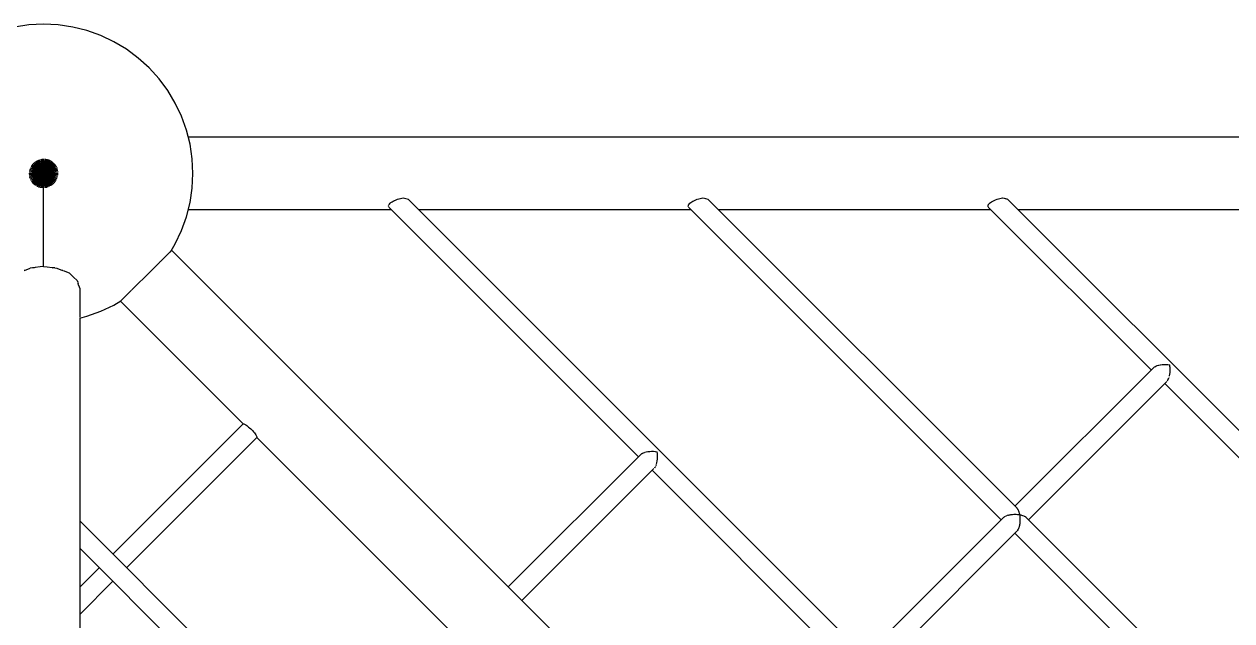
# Model space of a CAD drawing. Header units: millimetres. Extents: x -4086 to 3652, y -3941 to 3614.
# Drawn here: x 218 to 1218, y 1625 to 2119 of the extents above; entities that cross this region are included whole.
import ezdxf

# ---------------------------------------------------------------- set-up
doc = ezdxf.new("R2010")
doc.units = ezdxf.units.MM
doc.layers.add('DIKOM_ОБЪЕКТ', color=7, linetype='Continuous')

msp = doc.modelspace()

# ---------------------------------------------------------------- linework, layer by layer
at = {"layer": 'DIKOM_ОБЪЕКТ', "color": 7, "linetype": 'Continuous'}
for p, q in [((221.865, 2118.709), (209.864, 2116.93)), ((233.984, 2119.304), (221.865, 2118.709)), ((246.102, 2118.709), (233.984, 2119.304)), ((258.104, 2116.928), (246.102, 2118.709)), ((269.873, 2113.98), (258.104, 2116.928)), ((281.297, 2109.892), (269.873, 2113.98)), ((292.265, 2104.705), (281.297, 2109.892)), ((302.671, 2098.467), (292.265, 2104.705)), ((312.417, 2091.239), (302.671, 2098.467)), ((321.406, 2083.091), (312.417, 2091.239)), ((329.554, 2074.101), (321.406, 2083.091)), ((336.782, 2064.355), (329.554, 2074.101)), ((343.019, 2053.948), (336.782, 2064.355)), ((348.207, 2042.981), (343.019, 2053.948)), ((352.294, 2031.557), (348.207, 2042.981)), ((355.242, 2019.787), (352.294, 2031.557)), ((1934.386, 2025.545), (353.791, 2025.579)), ((357.021, 2007.785), (355.242, 2019.787)), ((222.783, 2000.307), (233.979, 1995.669)), ((222.783, 2000.307), (233.979, 1995.669)), ((223.291, 2001.383), (233.979, 1995.669)), ((223.291, 2001.383), (233.979, 1995.669)), ((223.903, 2002.402), (233.979, 1995.669)), ((223.903, 2002.402), (233.979, 1995.669)), ((224.611, 2003.357), (233.979, 1995.669)), ((224.611, 2003.357), (233.979, 1995.669)), ((225.41, 2004.239), (233.979, 1995.669)), ((225.41, 2004.239), (233.979, 1995.669)), ((226.291, 2005.037), (233.979, 1995.669)), ((226.291, 2005.037), (233.979, 1995.669)), ((227.247, 2005.745), (233.979, 1995.669)), ((227.247, 2005.745), (233.979, 1995.669)), ((228.266, 2006.357), (233.979, 1995.669)), ((228.266, 2006.357), (233.979, 1995.669)), ((229.341, 2006.865), (233.979, 1995.669)), ((229.341, 2006.865), (233.979, 1995.669)), ((230.461, 2007.267), (233.979, 1995.669)), ((230.461, 2007.267), (233.979, 1995.669)), ((231.615, 2007.555), (233.979, 1995.669)), ((231.615, 2007.555), (233.979, 1995.669)), ((232.791, 2007.73), (233.979, 1995.669)), ((232.791, 2007.73), (233.979, 1995.669)), ((233.979, 2007.788), (233.979, 1995.669)), ((233.979, 2007.788), (233.979, 1995.669)), ((235.167, 2007.729), (233.979, 1995.669)), ((235.167, 2007.729), (233.979, 1995.669)), ((236.343, 2007.555), (233.979, 1995.669)), ((236.343, 2007.555), (233.979, 1995.669)), ((237.497, 2007.266), (233.979, 1995.669)), ((237.497, 2007.266), (233.979, 1995.669)), ((238.617, 2006.865), (233.979, 1995.669)), ((238.617, 2006.865), (233.979, 1995.669)), ((239.691, 2006.357), (233.979, 1995.669)), ((239.691, 2006.357), (233.979, 1995.669)), ((240.711, 2005.745), (233.979, 1995.669)), ((240.711, 2005.745), (233.979, 1995.669)), ((241.667, 2005.037), (233.979, 1995.669)), ((241.667, 2005.037), (233.979, 1995.669)), ((242.548, 2004.239), (233.979, 1995.669)), ((242.548, 2004.239), (233.979, 1995.669)), ((243.347, 2003.357), (233.979, 1995.669)), ((243.347, 2003.357), (233.979, 1995.669)), ((244.055, 2002.402), (233.979, 1995.669)), ((244.055, 2002.402), (233.979, 1995.669)), ((244.667, 2001.382), (233.979, 1995.669)), ((244.667, 2001.382), (233.979, 1995.669)), ((245.174, 2000.306), (233.979, 1995.669)), ((245.174, 2000.306), (233.979, 1995.669)), ((357.617, 1995.666), (357.021, 2007.785)), ((221.86, 1995.67), (233.979, 1995.669)), ((221.86, 1995.67), (233.979, 1995.669)), ((221.919, 1996.857), (233.979, 1995.669)), ((221.919, 1996.857), (233.979, 1995.669)), ((221.919, 1994.482), (233.979, 1995.669)), ((221.919, 1994.482), (233.979, 1995.669)), ((222.093, 1998.033), (233.979, 1995.669)), ((222.093, 1998.033), (233.979, 1995.669)), ((222.093, 1993.305), (233.979, 1995.669)), ((222.093, 1993.305), (233.979, 1995.669)), ((222.382, 1999.188), (233.979, 1995.669)), ((222.382, 1999.188), (233.979, 1995.669)), ((222.382, 1992.152), (233.979, 1995.669)), ((222.382, 1992.152), (233.979, 1995.669)), ((222.783, 1991.032), (233.979, 1995.669)), ((222.783, 1991.032), (233.979, 1995.669)), ((223.291, 1989.957), (233.979, 1995.669)), ((223.291, 1989.957), (233.979, 1995.669)), ((223.902, 1988.937), (233.979, 1995.669)), ((223.902, 1988.937), (233.979, 1995.669)), ((224.61, 1987.982), (233.979, 1995.669)), ((224.61, 1987.982), (233.979, 1995.669)), ((225.41, 1987.101), (233.979, 1995.669)), ((225.41, 1987.101), (233.979, 1995.669)), ((226.29, 1986.302), (233.979, 1995.669)), ((226.29, 1986.302), (233.979, 1995.669)), ((227.246, 1985.594), (233.979, 1995.669)), ((227.246, 1985.594), (233.979, 1995.669)), ((228.266, 1984.982), (233.979, 1995.669)), ((228.266, 1984.982), (233.979, 1995.669)), ((229.341, 1984.473), (233.979, 1995.669)), ((229.341, 1984.473), (233.979, 1995.669)), ((230.46, 1984.073), (233.979, 1995.669)), ((230.46, 1984.073), (233.979, 1995.669)), ((231.615, 1983.784), (233.979, 1995.669)), ((231.615, 1983.784), (233.979, 1995.669)), ((232.791, 1983.609), (233.979, 1995.669)), ((232.791, 1983.609), (233.979, 1995.669)), ((245.575, 1999.187), (233.979, 1995.669)), ((245.575, 1999.187), (233.979, 1995.669)), ((245.864, 1998.033), (233.979, 1995.669)), ((245.864, 1998.033), (233.979, 1995.669)), ((246.038, 1996.857), (233.979, 1995.669)), ((246.038, 1996.857), (233.979, 1995.669)), ((233.979, 1983.551), (233.979, 1995.669)), ((235.166, 1983.609), (233.979, 1995.669)), ((235.166, 1983.609), (233.979, 1995.669)), ((236.342, 1983.783), (233.979, 1995.669)), ((236.342, 1983.783), (233.979, 1995.669)), ((237.496, 1984.073), (233.979, 1995.669)), ((237.496, 1984.073), (233.979, 1995.669)), ((238.616, 1984.473), (233.979, 1995.669)), ((238.616, 1984.473), (233.979, 1995.669)), ((239.691, 1984.982), (233.979, 1995.669)), ((239.691, 1984.982), (233.979, 1995.669)), ((240.711, 1985.594), (233.979, 1995.669)), ((240.711, 1985.594), (233.979, 1995.669)), ((241.666, 1986.302), (233.979, 1995.669)), ((241.666, 1986.302), (233.979, 1995.669)), ((242.547, 1987.101), (233.979, 1995.669)), ((242.547, 1987.101), (233.979, 1995.669)), ((243.346, 1987.982), (233.979, 1995.669)), ((243.346, 1987.982), (233.979, 1995.669)), ((244.055, 1988.937), (233.979, 1995.669)), ((244.055, 1988.937), (233.979, 1995.669)), ((244.666, 1989.956), (233.979, 1995.669)), ((244.666, 1989.956), (233.979, 1995.669)), ((245.174, 1991.031), (233.979, 1995.669)), ((245.174, 1991.031), (233.979, 1995.669)), ((245.575, 1992.152), (233.979, 1995.669)), ((245.575, 1992.152), (233.979, 1995.669)), ((245.864, 1993.305), (233.979, 1995.669)), ((245.864, 1993.305), (233.979, 1995.669)), ((246.038, 1994.481), (233.979, 1995.669)), ((246.038, 1994.481), (233.979, 1995.669)), ((246.097, 1995.669), (233.979, 1995.669)), ((246.097, 1995.669), (233.979, 1995.669)), ((233.979, 1983.551), (233.979, 1995.669)), ((233.984, 1995.669), (246.097, 1995.669)), ((233.984, 1995.669), (246.097, 1995.669)), ((357.02, 1983.549), (357.617, 1995.666)), ((233.979, 1971.549), (233.979, 1983.551)), ((233.979, 1971.549), (233.979, 1983.551)), ((355.241, 1971.546), (357.02, 1983.549)), ((233.978, 1959.78), (233.979, 1971.549)), ((233.978, 1959.78), (233.979, 1971.549)), ((352.292, 1959.778), (355.241, 1971.546)), ((519.93, 1969.629), (520.328, 1970.268)), ((520.334, 1970.278), (520.907, 1970.923)), ((520.915, 1970.932), (521.65, 1971.57)), ((521.66, 1971.579), (522.541, 1972.197)), ((522.554, 1972.206), (523.559, 1972.788)), ((523.574, 1972.796), (524.684, 1973.33)), ((524.699, 1973.337), (525.887, 1973.811)), ((525.905, 1973.818), (527.144, 1974.221)), ((527.163, 1974.227), (528.277, 1974.512)), ((528.416, 1974.585), (529.513, 1974.983)), ((529.531, 1974.99), (530.659, 1975.232)), ((530.678, 1975.236), (531.811, 1975.319)), ((531.829, 1975.32), (532.942, 1975.24)), ((532.962, 1975.239), (534.03, 1974.999)), ((534.049, 1974.995), (535.049, 1974.6)), ((535.201, 1974.512), (535.789, 1974.239)), ((535.802, 1974.232), (536.325, 1973.833)), ((915.97, 1594.174), (536.335, 1973.825)), ((915.97, 1594.174), (536.335, 1973.825)), ((768.101, 1969.632), (768.493, 1970.261)), ((768.499, 1970.271), (769.071, 1970.916)), ((769.081, 1970.927), (769.814, 1971.564)), ((769.826, 1971.575), (770.704, 1972.19)), ((770.719, 1972.201), (771.722, 1972.781)), ((771.74, 1972.791), (772.846, 1973.323)), ((772.865, 1973.333), (774.049, 1973.805)), ((774.07, 1973.813), (775.307, 1974.215)), ((775.328, 1974.222), (776.444, 1974.507)), ((776.582, 1974.579), (777.676, 1974.977)), ((777.696, 1974.984), (778.821, 1975.226)), ((778.843, 1975.23), (779.972, 1975.313)), ((779.995, 1975.314), (781.105, 1975.235)), ((781.127, 1975.233), (782.192, 1974.994)), ((782.214, 1974.989), (783.211, 1974.596)), ((783.367, 1974.507), (783.952, 1974.234)), ((783.966, 1974.228), (784.489, 1973.829)), ((1040.056, 1718.254), (784.5, 1973.82)), ((1040.056, 1718.254), (784.5, 1973.82)), ((1016.261, 1969.619), (1016.657, 1970.254)), ((1016.665, 1970.267), (1017.01, 1970.657)), ((1017.01, 1970.657), (1017.234, 1970.908)), ((1017.246, 1970.921), (1017.976, 1971.555)), ((1017.992, 1971.569), (1018.865, 1972.182)), ((1018.884, 1972.195), (1019.884, 1972.773)), ((1019.905, 1972.785), (1021.006, 1973.316)), ((1021.03, 1973.327), (1022.21, 1973.797)), ((1022.236, 1973.808), (1023.466, 1974.207)), ((1023.494, 1974.216), (1024.609, 1974.501)), ((1024.748, 1974.574), (1025.837, 1974.969)), ((1025.863, 1974.978), (1026.982, 1975.22)), ((1027.008, 1975.226), (1028.133, 1975.307)), ((1028.16, 1975.309), (1029.265, 1975.23)), ((1029.292, 1975.228), (1030.352, 1974.99)), ((1030.38, 1974.983), (1031.371, 1974.592)), ((1031.533, 1974.501), (1032.113, 1974.231)), ((1032.133, 1974.221), (1032.652, 1973.826)), ((1340.397, 1666.071), (1032.665, 1973.816)), ((1340.397, 1666.071), (1032.665, 1973.816)), ((353.79, 1965.755), (521.848, 1965.752)), ((519.852, 1967.874), (519.689, 1968.407)), ((519.713, 1969.004), (519.927, 1969.621)), ((726.641, 1760.949), (519.914, 1967.685)), ((544.408, 1965.751), (770.013, 1965.746)), ((767.852, 1968.408), (767.878, 1968.989)), ((768.017, 1967.868), (767.855, 1968.4)), ((767.879, 1968.999), (768.092, 1969.614)), ((1026.982, 1708.767), (768.079, 1967.68)), ((792.575, 1965.746), (1018.179, 1965.741)), ((1016.018, 1968.403), (1016.044, 1968.981)), ((1016.183, 1967.862), (1016.021, 1968.392)), ((1016.044, 1968.993), (1016.257, 1969.606)), ((1151.069, 1832.845), (1016.245, 1967.675)), ((1040.74, 1965.74), (1266.344, 1965.735)), ((233.978, 1948.357), (233.978, 1959.78)), ((233.978, 1948.357), (233.978, 1959.78)), ((348.204, 1948.353), (352.292, 1959.778)), ((233.978, 1937.389), (233.978, 1948.357)), ((233.978, 1937.389), (233.978, 1948.357)), ((343.017, 1937.386), (348.204, 1948.353)), ((233.978, 1926.982), (233.978, 1937.389)), ((233.978, 1926.982), (233.978, 1937.389)), ((333.762, 1925.797), (338.472, 1930.507)), ((339.957, 1931.992), (338.472, 1930.507)), ((339.524, 1931.559), (343.017, 1937.386)), ((339.957, 1931.992), (1965.969, 305.909)), ((233.978, 1918.481), (233.978, 1926.982)), ((233.978, 1918.481), (233.978, 1926.982)), ((326.59, 1918.627), (330.191, 1922.227)), ((330.57, 1922.592), (330.191, 1922.227)), ((330.698, 1922.734), (333.762, 1925.797)), ((218.231, 1915.319), (217.974, 1915.212)), ((218.227, 1915.318), (222.967, 1917.208)), ((224.691, 1917.407), (222.967, 1917.208)), ((226.151, 1917.501), (224.694, 1917.407)), ((226.915, 1917.584), (226.28, 1917.509)), ((231.067, 1918.145), (226.915, 1917.584)), ((233.978, 1918.481), (231.075, 1918.145)), ((233.978, 1918.481), (236.88, 1918.145)), ((236.882, 1918.145), (241.04, 1917.583)), ((241.04, 1917.583), (241.676, 1917.508)), ((243.269, 1917.406), (241.676, 1917.508)), ((243.265, 1917.407), (244.988, 1917.207)), ((244.988, 1917.207), (249.725, 1915.318)), ((249.981, 1915.211), (249.722, 1915.319)), ((250.142, 1915.153), (255.128, 1913.165)), ((255.128, 1913.165), (256.526, 1911.874)), ((256.526, 1911.873), (256.972, 1911.413)), ((258.212, 1910.299), (256.972, 1911.413)), ((258.789, 1909.781), (258.212, 1910.299)), ((311.02, 1903.056), (318.805, 1910.842)), ((318.805, 1910.842), (326.59, 1918.627)), ((258.78, 1909.79), (261.789, 1907.009)), ((261.789, 1907.009), (262.286, 1905.427)), ((262.316, 1905.326), (262.552, 1904.51)), ((262.988, 1903.196), (262.552, 1904.51)), ((262.989, 1903.191), (263.889, 1900.327)), ((263.889, 1900.327), (263.888, 1876.472)), ((307.425, 1899.461), (311.02, 1903.056)), ((292.26, 1886.632), (298.087, 1890.124)), ((297.655, 1889.692), (299.139, 1891.176)), ((299.139, 1891.176), (303.849, 1895.886)), ((303.849, 1895.886), (306.91, 1898.947)), ((307.051, 1899.075), (307.425, 1899.462)), ((269.868, 1877.358), (281.292, 1881.445)), ((281.292, 1881.445), (292.26, 1886.632)), ((399.194, 1788.147), (297.655, 1889.692)), ((399.194, 1788.147), (297.655, 1889.692)), ((263.888, 1875.859), (263.872, 1459.577)), ((263.888, 1875.859), (269.868, 1877.358)), ((1153.199, 1834.975), (1038.262, 1720.047)), ((1153.198, 1834.974), (1153.888, 1835.453)), ((1154.021, 1835.546), (1154.867, 1835.974)), ((1155.03, 1836.057), (1156.012, 1836.426)), ((1156.201, 1836.497), (1157.298, 1836.798)), ((1157.298, 1836.798), (1157.499, 1836.852)), ((1157.511, 1836.856), (1158.697, 1837.081)), ((1158.697, 1837.081), (1158.914, 1837.122)), ((1158.927, 1837.126), (1160.176, 1837.271)), ((1160.176, 1837.271), (1160.407, 1837.297)), ((1160.419, 1837.3), (1161.703, 1837.362)), ((1161.703, 1837.362), (1161.942, 1837.374)), ((1161.955, 1837.375), (1163.245, 1837.353)), ((1163.245, 1837.353), (1163.486, 1837.348)), ((1163.499, 1837.35), (1164.766, 1837.243)), ((1164.766, 1837.243), (1165.005, 1837.222)), ((1165.021, 1837.228), (1166.236, 1837.032)), ((1166.236, 1837.032), (1166.468, 1836.995)), ((1166.506, 1836.762), (1166.469, 1836.994)), ((1166.701, 1835.548), (1166.506, 1836.762)), ((1166.601, 1829.464), (1166.743, 1830.693)), ((1166.716, 1835.289), (1166.696, 1835.53)), ((1166.824, 1834.03), (1166.716, 1835.289)), ((1166.743, 1830.693), (1166.771, 1830.933)), ((1166.774, 1830.954), (1166.835, 1832.222)), ((1166.827, 1833.766), (1166.822, 1834.012)), ((1166.849, 1832.488), (1166.827, 1833.766)), ((1166.835, 1832.222), (1166.847, 1832.469)), ((1163.829, 1823.106), (1049.512, 1708.798)), ((1327.322, 1656.584), (1162.318, 1821.595)), ((1163.828, 1823.106), (1164.186, 1823.464)), ((1164.442, 1823.719), (1165.024, 1824.302)), ((1164.453, 1823.733), (1164.92, 1824.406)), ((1165.024, 1824.559), (1165.442, 1825.383)), ((1165.535, 1825.569), (1165.894, 1826.527)), ((1165.894, 1826.527), (1165.966, 1826.718)), ((1166.268, 1827.813), (1166.326, 1828.025)), ((1166.332, 1828.048), (1166.553, 1829.212)), ((1166.553, 1829.212), (1166.596, 1829.44)), ((291.347, 1680.304), (399.194, 1788.147)), ((291.347, 1680.304), (399.194, 1788.147)), ((399.418, 1788.245), (399.76, 1788.214)), ((399.761, 1788.214), (400.218, 1788.056)), ((400.219, 1788.056), (400.778, 1787.774)), ((400.78, 1787.773), (401.429, 1787.375)), ((401.432, 1787.373), (402.157, 1786.866)), ((402.158, 1786.865), (402.943, 1786.26)), ((402.946, 1786.259), (403.772, 1785.571)), ((403.775, 1785.569), (404.626, 1784.813)), ((404.628, 1784.811), (405.483, 1784.003)), ((405.485, 1784.001), (406.326, 1783.16)), ((406.328, 1783.158), (407.136, 1782.303)), ((407.138, 1782.301), (407.894, 1781.45)), ((407.896, 1781.447), (408.584, 1780.621)), ((408.586, 1780.619), (409.19, 1779.833)), ((302.626, 1669.024), (410.474, 1776.867)), ((409.192, 1779.831), (409.699, 1779.107)), ((409.7, 1779.104), (410.099, 1778.454)), ((410.1, 1778.453), (410.381, 1777.894)), ((410.383, 1777.892), (410.54, 1777.436)), ((575.688, 1611.646), (410.474, 1776.867)), ((575.688, 1611.646), (410.474, 1776.867)), ((410.541, 1777.434), (410.572, 1777.091)), ((728.751, 1763.058), (618.81, 1653.126)), ((728.771, 1763.079), (729.463, 1763.559)), ((729.593, 1763.65), (730.442, 1764.08)), ((730.602, 1764.161), (731.588, 1764.531)), ((731.774, 1764.602), (732.874, 1764.902)), ((733.083, 1764.96), (734.273, 1765.187)), ((734.273, 1765.187), (734.469, 1765.223)), ((734.5, 1765.23), (735.753, 1765.376)), ((735.753, 1765.376), (735.965, 1765.4)), ((735.992, 1765.404), (737.281, 1765.466)), ((737.281, 1765.466), (737.505, 1765.478)), ((737.528, 1765.48), (738.823, 1765.457)), ((738.823, 1765.457), (739.055, 1765.452)), ((739.072, 1765.455), (740.345, 1765.346)), ((740.345, 1765.346), (740.577, 1765.326)), ((740.593, 1765.332), (741.815, 1765.136)), ((741.815, 1765.136), (742.04, 1765.1)), ((742.078, 1764.872), (742.042, 1765.098)), ((742.273, 1763.657), (742.078, 1764.872)), ((742.289, 1763.4), (742.268, 1763.636)), ((742.396, 1762.143), (742.289, 1763.4)), ((742.348, 1759.076), (742.408, 1760.333)), ((742.398, 1761.878), (742.394, 1762.116)), ((742.422, 1760.606), (742.398, 1761.878)), ((742.408, 1760.333), (742.419, 1760.573)), ((739.401, 1751.211), (630.059, 1641.877)), ((740.014, 1751.823), (740.504, 1752.314)), ((740.037, 1751.855), (740.496, 1752.515)), ((740.711, 1752.521), (741.068, 1752.878)), ((741.116, 1753.695), (741.47, 1754.638)), ((741.553, 1754.867), (741.842, 1755.924)), ((741.842, 1755.924), (741.898, 1756.13)), ((741.908, 1756.175), (742.127, 1757.324)), ((742.127, 1757.324), (742.169, 1757.544)), ((742.175, 1757.588), (742.317, 1758.804)), ((742.317, 1758.804), (742.344, 1759.037)), ((902.894, 1584.688), (737.89, 1749.699)), ((1029.112, 1710.897), (914.175, 1595.969)), ((1029.112, 1710.897), (1029.651, 1711.271)), ((1029.745, 1711.337), (1029.926, 1711.462)), ((1029.934, 1711.467), (1030.597, 1711.803)), ((1030.711, 1711.862), (1030.933, 1711.974)), ((1030.942, 1711.979), (1031.712, 1712.268)), ((1031.846, 1712.318), (1032.104, 1712.415)), ((1032.115, 1712.42), (1032.976, 1712.656)), ((1033.123, 1712.695), (1033.411, 1712.775)), ((1033.423, 1712.778), (1034.356, 1712.956)), ((1034.514, 1712.985), (1034.827, 1713.045)), ((1034.839, 1713.048), (1035.824, 1713.162)), ((1035.988, 1713.181), (1036.319, 1713.219)), ((1036.333, 1713.223), (1037.347, 1713.271)), ((1037.513, 1713.279), (1037.854, 1713.295)), ((1037.868, 1713.297), (1038.89, 1713.28)), ((1039.054, 1713.276), (1039.398, 1713.271)), ((1039.412, 1713.273), (1040.419, 1713.187)), ((1040.188, 1718.093), (1040.056, 1718.253)), ((1040.452, 1717.773), (1040.188, 1718.093)), ((1040.647, 1717.537), (1040.452, 1717.773)), ((1040.578, 1713.173), (1040.918, 1713.145)), ((1040.773, 1717.327), (1040.653, 1717.529)), ((1041.013, 1716.922), (1040.773, 1717.327)), ((1040.933, 1713.149), (1041.898, 1712.994)), ((1041.19, 1716.62), (1041.013, 1716.922)), ((1041.302, 1716.369), (1041.197, 1716.611)), ((1041.511, 1715.89), (1041.302, 1716.369)), ((1041.668, 1715.529), (1041.511, 1715.89)), ((1041.763, 1715.242), (1041.674, 1715.518)), ((1041.937, 1714.698), (1041.763, 1715.242)), ((1042.069, 1714.285), (1041.937, 1714.698)), ((1042.051, 1712.971), (1042.379, 1712.918)), ((1042.147, 1713.967), (1042.081, 1714.268)), ((1042.279, 1713.374), (1042.147, 1713.967)), ((1042.379, 1712.918), (1042.279, 1713.374)), ((1042.435, 1712.585), (1042.383, 1712.915)), ((1042.383, 1712.915), (1043.299, 1712.713)), ((1042.537, 1711.953), (1042.435, 1712.585)), ((1042.615, 1711.469), (1042.537, 1711.953)), ((1042.638, 1711.11), (1042.609, 1711.453)), ((1042.694, 1710.456), (1042.638, 1711.11)), ((1042.738, 1709.948), (1042.694, 1710.456)), ((1043.43, 1712.682), (1043.733, 1712.616)), ((1043.75, 1712.604), (1044.583, 1712.337)), ((1044.703, 1712.299), (1044.982, 1712.21)), ((1044.993, 1712.203), (1045.726, 1711.884)), ((1045.829, 1711.839), (1046.076, 1711.732)), ((1046.085, 1711.726), (1046.701, 1711.362)), ((1046.787, 1711.312), (1046.994, 1711.188)), ((1047.001, 1711.183), (1047.488, 1710.781)), ((1047.553, 1710.727), (1047.717, 1710.592)), ((1216.309, 1541.993), (1047.717, 1710.593)), ((1216.309, 1541.993), (1047.717, 1710.593)), ((468.446, 1503.197), (263.882, 1707.77)), ((468.446, 1503.197), (263.882, 1707.77)), ((1040.383, 1699.67), (1040.891, 1700.178)), ((1040.555, 1699.928), (1040.795, 1700.275)), ((1040.795, 1700.275), (1040.926, 1700.462)), ((1040.932, 1700.47), (1041.107, 1700.816)), ((1041.107, 1700.816), (1041.322, 1701.239)), ((1041.322, 1701.239), (1041.438, 1701.469)), ((1041.443, 1701.479), (1041.594, 1701.88)), ((1041.594, 1701.88), (1041.778, 1702.372)), ((1041.778, 1702.372), (1041.879, 1702.64)), ((1041.883, 1702.651), (1042.006, 1703.098)), ((1042.006, 1703.098), (1042.156, 1703.65)), ((1042.156, 1703.65), (1042.238, 1703.947)), ((1042.242, 1703.959), (1042.333, 1704.442)), ((1042.333, 1704.442), (1042.447, 1705.041)), ((1042.447, 1705.041), (1042.509, 1705.363)), ((1042.512, 1705.375), (1042.571, 1705.881)), ((1042.571, 1705.881), (1042.645, 1706.516)), ((1042.645, 1706.516), (1042.684, 1706.855)), ((1042.687, 1706.869), (1042.711, 1707.387)), ((1042.711, 1707.387), (1042.743, 1708.042)), ((1042.741, 1709.585), (1042.735, 1709.934)), ((1042.752, 1708.923), (1042.741, 1709.585)), ((1042.743, 1708.042), (1042.759, 1708.39)), ((1042.762, 1708.404), (1042.753, 1708.924)), ((1039.741, 1699.028), (925.424, 1584.72)), ((1203.234, 1532.506), (1038.23, 1697.518)), ((1039.741, 1699.028), (1040.023, 1699.31)), ((1040.359, 1699.648), (1040.556, 1699.93)), ((633.419, 1315.656), (263.881, 1685.209)), ((263.879, 1652.839), (280.065, 1669.024)), ((263.879, 1652.839), (280.065, 1669.024)), ((263.879, 1630.277), (291.346, 1657.743))]:
    msp.add_line(p, q, dxfattribs=at)

doc.saveas('drawing.dxf')
